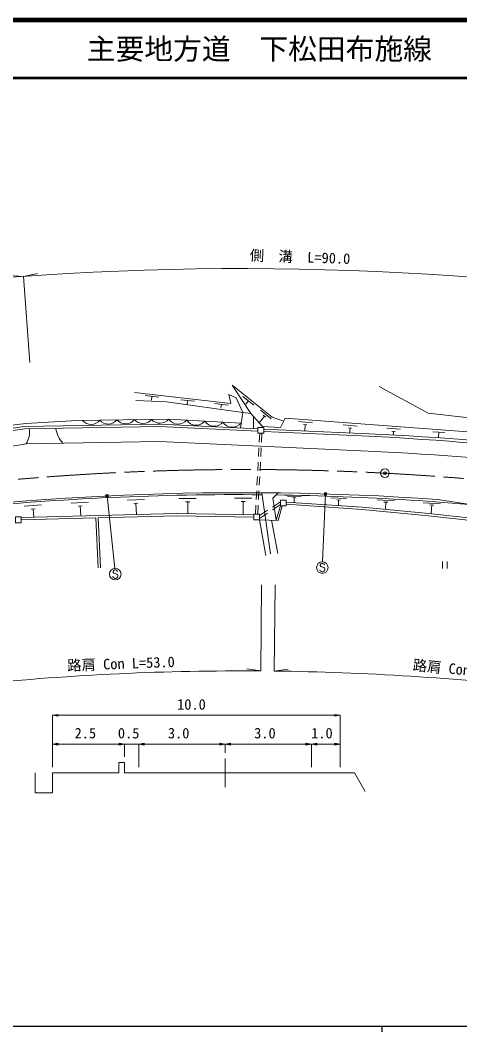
# Model space of a CAD drawing. Units: millimetres at full size, sheet at 1:1000, with parts at other scales. Extents: x 40000 to 680000, y 20000 to 380000.
# Drawn here: x 205156 to 281577, y 204000 to 380000 of the extents above; entities that cross this region are included whole.
import ezdxf
from ezdxf.enums import TextEntityAlignment as Align

# ---------------------------------------------------------------- set-up
doc = ezdxf.new("R2010")
doc.units = ezdxf.units.MM
doc.header["$LTSCALE"] = 1000
doc.header["$PDMODE"] = 32
doc.header["$PDSIZE"] = 500
doc.linetypes.add('CHAIN', pattern=[18.5, 12, -1.5, 3.5, -1.5])
for name, color, linetype, lineweight in [('M-BGD', 7, 'Continuous', 13), ('M-BMK', 2, 'CHAIN', 13), ('M-BMK-SRVR', 3, 'Continuous', 13), ('M-STR-HTXT', 7, 'Continuous', 13), ('M-STR-STRC', 7, 'Continuous', 13), ('M-TTL', 2, 'Continuous', 140), ('M-TTL-BAND', 7, 'Continuous', 25), ('M-TTL-LINE', 7, 'Continuous', 50)]:
    doc.layers.add(name, color=color, linetype=linetype, lineweight=lineweight)
doc.layers.add('M-TTL-TXT', color=7, linetype='Continuous')
doc.styles.add('ＭＳ ゴシック', font='')
doc.styles.get('ＭＳ ゴシック').set_extended_font_data('MS Gothic')

# ---------------------------------------------------------------- blocks, each defined once
blk = doc.blocks.new('open_arrow')
at = {"color": 0, "linetype": 'Continuous', "lineweight": -2}
blk.add_lwpolyline([(7.5, 1.25), (0, 0), (7.5, -1.25)], dxfattribs=at)

msp = doc.modelspace()

# ---------------------------------------------------------------- hatches: boundary and pattern name
at = {"layer": 'M-STR-HTXT'}
for points in [[(220092, 297037, -1), (220410, 297422, -0.41421), (220444, 297070, -0.41421)], [(258049, 297413, -1), (258420, 297748, -0.41421), (258402, 297395, -0.41421)]]:
    msp.add_hatch(color=256, dxfattribs=at).paths.add_polyline_path(points)

# ---------------------------------------------------------------- linework, layer by layer
at = {"layer": 'M-BGD'}
for p, q in [((229249, 314414), (226864, 314684)), ((228057, 314549), (227982, 313894)), ((235454, 313711), (233070, 313981)), ((234262, 313846), (234188, 313190)), ((241328, 313045), (238943, 313315)), ((245762, 313040), (243883, 314533)), ((244822, 313786), (244374, 313222)), ((240135, 313180), (240061, 312524)), ((245227, 311588), (243833, 311777)), ((248788, 310635), (246909, 312128)), ((245730, 308950), (245687, 311077)), ((247624, 311100), (246706, 309945)), ((247843, 310926), (247405, 311274)), ((255944, 309978), (253550, 310158)), ((246710, 306591), (246790, 308136)), ((247110, 306591), (247190, 308136)), ((265792, 308010), (247490, 308868)), ((265773, 307611), (247490, 308467)), ((254993, 309598), (254434, 309640)), ((254713, 309619), (254632, 308533)), ((263724, 309394), (261331, 309574)), ((262773, 309015), (262215, 309056)), ((262494, 309035), (262429, 308168)), ((271281, 308827), (268888, 309007)), ((270330, 308447), (269772, 308489)), ((270051, 308468), (270003, 307825)), ((278996, 308248), (276902, 308405)), ((277949, 308327), (277882, 307429)), ((246580, 304094), (246658, 305592)), ((246981, 304094), (247059, 305592)), ((246451, 301598), (246529, 303096)), ((246852, 301598), (246929, 303096)), ((246322, 299101), (246399, 300599)), ((246722, 299101), (246800, 300599)), ((246192, 296604), (246270, 298102)), ((246593, 296604), (246670, 298102)), ((248650, 287142), (247140, 297782)), ((217026, 296174), (214031, 296000)), ((226756, 296598), (223758, 296483)), ((225630, 295954), (224930, 295928)), ((225280, 295941), (225354, 294004)), ((235758, 296813), (232758, 296756)), ((234619, 296191), (233919, 296178)), ((234269, 296185), (234308, 294155)), ((245408, 296855), (242408, 296860)), ((244257, 296257), (243557, 296258)), ((243907, 296258), (243903, 293992)), ((248993, 295290), (250393, 296224)), ((248993, 294809), (250393, 295743)), ((254017, 297120), (251617, 297167)), ((253093, 296928), (252533, 296939)), ((252813, 296934), (252797, 296075)), ((261872, 296782), (259173, 296877)), ((260827, 296519), (260197, 296541)), ((260512, 296530), (260477, 295539)), ((270235, 296377), (267239, 296532)), ((269071, 296137), (268372, 296173)), ((268721, 296155), (268655, 294875)), ((278223, 295850), (275230, 296057)), ((208849, 295664), (205857, 295440)), ((207747, 294980), (207049, 294928)), ((207398, 294954), (207504, 293532)), ((215913, 295508), (215214, 295468)), ((215563, 295488), (215664, 293748)), ((246060, 294060), (246140, 295606)), ((246461, 294060), (246541, 295606)), ((246761, 293801), (248161, 294735)), ((246761, 293320), (248161, 294254)), ((250393, 295483), (249630, 292989)), ((277055, 295630), (276357, 295679)), ((276706, 295655), (276602, 294158)), ((218322, 293418), (205306, 293074)), ((218322, 293418), (218713, 284708)), ((218722, 293428), (219112, 284726)), ((247867, 286855), (246761, 293060)), ((249930, 287237), (248858, 293008)), ((278570, 285808), (278570, 284608)), ((279370, 285808), (279370, 284608))]:
    msp.add_line(p, q, dxfattribs=at)
for points in [[(243439, 309058), (243833, 311777), (242686, 314280), (241450, 314898), (241759, 313328), (225038, 315224)], [(267566, 316243), (276067, 311634), (283717, 310736), (289131, 309840), (289913, 307880), (251225, 310784), (250421, 309160), (247291, 309294), (245227, 311588), (241982, 316503), (248963, 310956), (250958, 310245)], [(225240, 313841), (230572, 313577), (243833, 311777)], [(203697, 309559), (206102, 309833), (215070, 310349), (230977, 310605), (243561, 309898)], [(246490, 308915), (229371, 309717), (205923, 309293), (192332, 307353)], [(246490, 308514), (229366, 309316), (205955, 308894), (192332, 306949)], [(265652, 305014), (229328, 306715), (206202, 306298), (168015, 299704), (69283, 287845)], [(250030, 297753), (249049, 296842), (249630, 292989)], [(293571, 291999), (284619, 293219), (276177, 294176), (264618, 295250), (251393, 296173)], [(293517, 291603), (284569, 292822), (276136, 293778), (264586, 294852), (251393, 295772)], [(310425, 275781), (311372, 280435), (313384, 286474), (312675, 287664), (311443, 288485), (294524, 294050), (277709, 296620)], [(245761, 293960), (232331, 294188), (205306, 293474)], [(246761, 293060), (250001, 292980), (250699, 295483)], [(245761, 293560), (232333, 293788), (218722, 293428)], [(265124, 245808), (263271, 249059), (223271, 249059), (223271, 250859), (222271, 250859), (222271, 249059), (210771, 249059)], [(210771, 249059), (210771, 245559), (207771, 245559), (207771, 249059)]]:
    msp.add_lwpolyline(points, dxfattribs=at)
for points in [[(246490, 308136), (247490, 308136), (247490, 309136), (246490, 309136)], [(250393, 295483), (251393, 295483), (251393, 296483), (250393, 296483)], [(245761, 293060), (246761, 293060), (246761, 294060), (245761, 294060)], [(204306, 292574), (205306, 292574), (205306, 293574), (204306, 293574)]]:
    msp.add_lwpolyline(points, close=True, dxfattribs=at)
for centre, radius, start, end in [((217468, 311619), 1940, 220.32716, 321.51778), ((220466, 311668), 1940, 220.32716, 321.51778), ((223463, 311716), 1940, 220.32716, 321.51778), ((226461, 311764), 1940, 220.32716, 321.51778), ((229459, 311812), 1940, 220.32716, 321.51778), ((232613, 311667), 1950, 212.98343, 320.58534), ((235755, 311490), 1950, 212.98343, 320.58534), ((238897, 311314), 1950, 212.98343, 320.58534), ((242048, 311151), 1965, 213.20192, 320.36685), ((202803, 308327), 3958, 329.1654, 8.43717), ((215943, 309533), 4603, 186.7535, 222.67813), ((250869, -79807), 388104, 82.28831, 87.79631), ((245488, -128298), 436381, 82.44365, 87.33558), ((243881, -191621), 497112, 83.22504, 87.48999), ((243778, -193302), 491095, 86.03804, 98.75901), ((242736, -182653), 480112, 89.46862, 95.73947), ((242736, -182653), 480112, 83.60162, 89.17371)]:
    msp.add_arc(centre, radius, start, end, dxfattribs=at)
at = {"layer": 'M-BMK'}
msp.add_line((240771, 251559), (240771, 246559), dxfattribs=at)
msp.add_arc((244279, -158169), 460000, 81.28211, 96.84902, dxfattribs=at)
at = {"layer": 'M-BMK-SRVR'}
msp.add_circle((268570, 301189), 750, dxfattribs=at)
msp.add_point((268570, 301189), dxfattribs=at)
at = {"layer": 'M-STR-HTXT'}
for p, q in [((205729, 335422), (203279, 335583)), ((205729, 335422), (208131, 335932)), ((206806, 320461), (205729, 335422)), ((258234, 297580), (257727, 285752)), ((220251, 297229), (221581, 284605)), ((247080, 281782), (246976, 266782)), ((249472, 281759), (249293, 266760)), ((246976, 266782), (244546, 267134)), ((249293, 266760), (251729, 267064)), ((210771, 250059), (210771, 259069)), ((210771, 259059), (260771, 259059)), ((260771, 250059), (260771, 259069)), ((210771, 254059), (223271, 254059)), ((221271, 254059), (227771, 254059)), ((223271, 251859), (223271, 254069)), ((225771, 250059), (225771, 254069)), ((225771, 254059), (240771, 254059)), ((240771, 252559), (240771, 254069)), ((240771, 254059), (255771, 254059)), ((255771, 250059), (255771, 254069)), ((255771, 254059), (260771, 254059))]:
    msp.add_line(p, q, dxfattribs=at)
for centre in [(220251, 297229), (258234, 297580)]:
    msp.add_circle(centre, 250, dxfattribs=at)
for centre, radius, start, end in [((243748, -191146), 527939, 83.08943, 98.65037), ((243784, -193181), 459974, 89.60236, 95.73825), ((243449, -201893), 468690, 83.48108, 89.28558)]:
    msp.add_arc(centre, radius, start, end, dxfattribs=at)
at = {"layer": 'M-STR-STRC'}
for p, q in [((257412, 285398), (257321, 285216)), ((257321, 285216), (257321, 285125)), ((257321, 285125), (257412, 284943)), ((257594, 285489), (257412, 285398)), ((257776, 285489), (257594, 285489)), ((257957, 285398), (257776, 285489)), ((258048, 285216), (257957, 285398)), ((221412, 284256), (221321, 284074)), ((221321, 284074), (221321, 283983)), ((221321, 283983), (221412, 283801)), ((221593, 284346), (221412, 284256)), ((221412, 283801), (221957, 283619)), ((221775, 284346), (221593, 284346)), ((221957, 284256), (221775, 284346)), ((222048, 284074), (221957, 284256)), ((221957, 283619), (222048, 283528)), ((222048, 283528), (222139, 283346)), ((257321, 284216), (257230, 284398)), ((257412, 284125), (257321, 284216)), ((257412, 284943), (257957, 284761)), ((257594, 284034), (257412, 284125)), ((257776, 284034), (257594, 284034)), ((257957, 284125), (257776, 284034)), ((257957, 284761), (258048, 284671)), ((258048, 284216), (257957, 284125)), ((258048, 284671), (258139, 284489)), ((258139, 284398), (258048, 284216)), ((258139, 284489), (258139, 284398)), ((221321, 283074), (221230, 283256)), ((221412, 282983), (221321, 283074)), ((221593, 282892), (221412, 282983)), ((221775, 282892), (221593, 282892)), ((221957, 282983), (221775, 282892)), ((222048, 283074), (221957, 282983)), ((222139, 283256), (222048, 283074)), ((222139, 283346), (222139, 283256))]:
    msp.add_line(p, q, dxfattribs=at)
for centre in [(257685, 284761), (221684, 283619)]:
    msp.add_circle(centre, 1000, dxfattribs=at)
at = {"layer": 'M-TTL'}
msp.add_line((680000, 380000), (40000, 380000), dxfattribs=at)
at = {"layer": 'M-TTL-BAND'}
for p, q in [((40000, 205000), (579000, 205000)), ((268000, 205000), (268000, 204000))]:
    msp.add_line(p, q, dxfattribs=at)
at = {"layer": 'M-TTL-LINE'}
msp.add_line((40000, 370000), (680000, 370000), dxfattribs=at)

# ---------------------------------------------------------------- block references
at = {"layer": 'M-STR-HTXT', "xscale": 133, "yscale": 133}
for p in [(210771, 259059), (210771, 254059), (225771, 254059), (225771, 254059), (240771, 254059), (255771, 254059)]:
    msp.add_blockref('open_arrow', p, dxfattribs=at)
at = {"layer": 'M-STR-HTXT', "xscale": 133, "yscale": 133, "rotation": 180}
for p in [(260771, 259059), (223271, 254059), (223271, 254059), (240771, 254059), (255771, 254059), (260771, 254059)]:
    msp.add_blockref('open_arrow', p, dxfattribs=at)

# ---------------------------------------------------------------- texts
at = {"layer": 'M-STR-HTXT', "style": 'ＭＳ ゴシック'}
for s, rotation, p in [('側\u3000溝\u3000L=90.0', 358, (253754, 337346)), ('路肩 Con L=53.0', 2.069, (222725, 266593)), ('路肩 Con L=65.0', 354.411, (282596, 265482))]:
    msp.add_text(s, height=1833, rotation=rotation, dxfattribs=at).set_placement(p, align=Align.BOTTOM_CENTER)
for s, p in [('10.0', (234926, 260958)), ('2.5', (216479, 255958)), ('0.5', (224004, 255958)), ('3.0', (232702, 255958)), ('3.0', (247702, 255958)), ('1.0', (257614, 255958))]:
    msp.add_text(s, height=1833, dxfattribs=at).set_placement(p, align=Align.MIDDLE_CENTER)
at = {"layer": 'M-TTL-TXT', "style": 'ＭＳ ゴシック'}
msp.add_text('主要地方道\u3000下松田布施線', height=3666, dxfattribs=at).set_placement((216734, 375000), align=Align.MIDDLE_LEFT)

doc.saveas('drawing.dxf')
